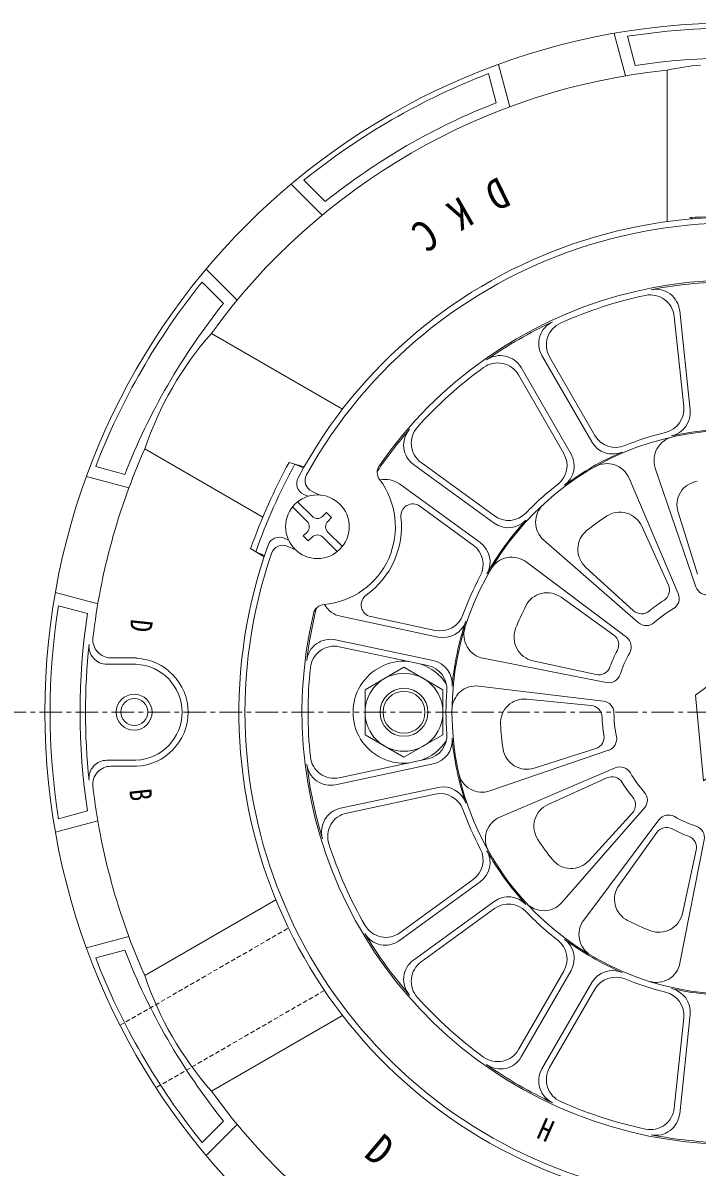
# Model space of a CAD drawing. Units: millimetres, scale not verified. Extents: x -1380 to 1380, y -955 to 955.
# Drawn here: x -568.6 to -456.2, y 149.1 to 339.7 of the extents above; entities that cross this region are included whole.
import ezdxf
from ezdxf.enums import TextEntityAlignment as Align

# ---------------------------------------------------------------- set-up
doc = ezdxf.new("R2010")
doc.units = ezdxf.units.MM
doc.header["$LTSCALE"] = 3
doc.linetypes.add('USER1', pattern=[2, 1.25, -0.25, 0.25, -0.25])
doc.linetypes.add('USER2', pattern=[0.375, 0.25, -0.125])
for name, color, linetype, lineweight in [('0-4_L-5', 2, 'USER1', 18), ('0-5_L-3', 7, 'Continuous', 18), ('0-B_L-1a', 3, 'Continuous', 18), ('0-C_L-1b', 150, 'Continuous', 18)]:
    doc.layers.add(name, color=color, linetype=linetype, lineweight=lineweight)
doc.styles.add('ＭＳ ゴシック', font='')
doc.styles.get('ＭＳ ゴシック').set_extended_font_data('MS Gothic')

msp = doc.modelspace()

# ---------------------------------------------------------------- linework, layer by layer
at = {"layer": '0-4_L-5'}
msp.add_line((-250.079, 224.897), (-650.079, 224.897), dxfattribs=at)
at = {"layer": '0-5_L-3'}
for p, q in [((-522.773, 259.921), (-520.393, 257.542)), ((-521.242, 256.693), (-523.622, 259.073)), ((-518.626, 257.542), (-517.989, 258.178)), ((-521.878, 254.289), (-521.242, 254.925)), ((-516.246, 251.697), (-518.626, 254.077)), ((-517.777, 254.925), (-515.397, 252.545))]:
    msp.add_line(p, q, dxfattribs=at)
for points in [[(-517.989, 258.178), (-517.141, 257.329), (-517.777, 256.693)], [(-520.393, 254.077), (-521.03, 253.44), (-521.878, 254.289)]]:
    msp.add_lwpolyline(points, dxfattribs=at)
msp.add_lwpolyline([(-498.579, 228.65), (-498.579, 221.144), (-505.079, 217.391), (-511.579, 221.144), (-511.579, 228.65), (-505.079, 232.402)], close=True, dxfattribs=at)
for centre, radius in [((-519.509, 255.809), 5.3), ((-505.079, 224.897), 6.5), ((-505.079, 224.897), 3.5)]:
    msp.add_circle(centre, radius, dxfattribs=at)
at = {"layer": '0-5_L-3', "color": 4}
msp.add_circle((-505.079, 224.897), 4, dxfattribs=at)
at = {"layer": '0-5_L-3'}
for centre, radius, start, end in [((-519.51, 258.425), 1.25, 225, 315), ((-522.126, 255.809), 1.25, 315, 45), ((-516.893, 255.809), 1.25, 135, 225), ((-519.51, 253.193), 1.25, 45, 135), ((-505.079, 224.897), 8.5, 85.08244, 274.91756), ((-505.079, 224.897), 8.5, 34.04616, 70.91756), ((-505.079, 224.897), 8.5, 289.08244, 325.95384)]:
    msp.add_arc(centre, radius, start, end, dxfattribs=at)
at = {"layer": '0-B_L-1a'}
for p, q in [((-457.382, 275.247), (-459.121, 291.785)), ((-458.449, 275.828), (-460.028, 290.852)), ((-473.766, 269.923), (-482.081, 284.325)), ((-473.245, 271.02), (-480.798, 284.103)), ((-477.23, 267.923), (-485.545, 282.325)), ((-478.441, 268.02), (-485.994, 281.103)), ((-490.032, 256.396), (-503.486, 266.171)), ((-490.002, 257.611), (-502.224, 266.49)), ((-456.422, 245.795), (-463.187, 265.58)), ((-459.35, 244.671), (-467.561, 263.901)), ((-521.059, 260.877), (-521.788, 261.202)), ((-520.39, 261.675), (-519.081, 261.092)), ((-492.383, 253.16), (-505.837, 262.935)), ((-493.529, 252.757), (-502.435, 259.227)), ((-459.395, 258.213), (-456.129, 247.931)), ((-465.449, 255.889), (-460.997, 246.062)), ((-525.042, 253.894), (-524.312, 253.569)), ((-466.021, 239.824), (-481.772, 253.576)), ((-523.149, 251.956), (-524.458, 252.539)), ((-467.995, 237.387), (-484.721, 249.935)), ((-474.805, 249.092), (-466.835, 241.82)), ((-478.886, 244.052), (-470.117, 237.768)), ((-499.39, 237.423), (-515.656, 240.88)), ((-499.856, 238.544), (-510.624, 240.833)), ((-500.222, 233.51), (-516.488, 236.968)), ((-501.104, 232.675), (-515.88, 235.816)), ((-471.349, 229.853), (-491.866, 233.887)), ((-483.59, 233.487), (-473.052, 231.175)), ((-471.839, 226.756), (-492.599, 229.26)), ((-484.604, 227.082), (-473.868, 226.025)), ((-470.978, 218.555), (-490.762, 211.789)), ((-483.396, 215.581), (-473.114, 218.848)), ((-500.222, 216.284), (-516.488, 212.826)), ((-501.104, 217.118), (-515.88, 213.978)), ((-469.854, 215.627), (-489.083, 207.416)), ((-481.072, 209.527), (-471.245, 213.98)), ((-499.39, 212.371), (-515.656, 208.913)), ((-499.856, 211.249), (-514.633, 208.109)), ((-465.007, 208.955), (-478.758, 193.204)), ((-474.274, 200.171), (-467.003, 208.141)), ((-462.569, 206.981), (-475.117, 190.256)), ((-469.234, 196.09), (-462.951, 204.86)), ((-455.036, 203.627), (-459.069, 183.111)), ((-458.67, 191.386), (-456.357, 201.924)), ((-492.383, 196.634), (-505.837, 186.859)), ((-493.529, 197.037), (-505.75, 188.158)), ((-490.032, 193.397), (-503.486, 183.623)), ((-490.002, 192.183), (-502.224, 183.304)), ((-478.441, 181.774), (-485.994, 168.691)), ((-477.23, 181.87), (-485.545, 167.469)), ((-473.766, 179.87), (-482.081, 165.469)), ((-473.245, 178.774), (-480.798, 165.691)), ((-458.449, 173.966), (-460.028, 158.942)), ((-457.382, 174.547), (-459.121, 158.009))]:
    msp.add_line(p, q, dxfattribs=at)
msp.add_lwpolyline([(-444.995, 236.316), (-443.685, 222.05), (-455.164, 213.478), (-456.474, 227.744)], close=True, dxfattribs=at)
msp.add_circle((-450.079, 224.897), 47, dxfattribs=at)
for centre, radius, start, end in [((-450.079, 224.897), 82.5, 340.27446, 151.72554), ((-450.079, 224.897), 81.5, 341.05145, 150.94855), ((-450.079, 224.897), 72, 346.8154, 145.1846), ((-450.079, 224.897), 71.733, 90.91792, 101.08208), ((-450.079, 224.897), 71, 101.99707, 114.00293), ((-464.006, 290.434), 4, 6, 101.99707), ((-463.099, 291.367), 4, 6, 101.08208), ((-450.079, 224.897), 71.733, 114.91792, 125.08208), ((-478.617, 286.325), 4, 114.91792, 210), ((-477.334, 286.103), 4, 114.00293, 210), ((-489.009, 280.325), 4, 30, 125.08208), ((-450.079, 224.897), 71, 125.99707, 138.00293), ((-489.458, 279.103), 4, 30, 125.99707), ((-462.427, 275.41), 4, 283.73638, 6), ((-461.36, 274.829), 4, 282.73111, 6), ((-450.079, 224.897), 71.733, 138.91792, 145.99137), ((-501.135, 269.407), 4, 138.91792, 234), ((-499.872, 269.726), 4, 138.00293, 234), ((-469.781, 273.02), 4, 210, 292.26362), ((-450.079, 224.897), 48, 103.73638, 112.26362), ((-459.402, 266.874), 4, 102.52184, 198.8781), ((-450.079, 224.897), 47.19, 89.26889, 102.73111), ((-470.302, 271.923), 4, 210, 293.26889), ((-481.905, 266.02), 4, 307.73638, 30), ((-450.079, 224.897), 47.19, 113.26889, 126.73111), ((-480.694, 265.923), 4, 306.73111, 30), ((-507.549, 264.862), 2, 145.1846, 217.12537), ((-471.239, 262.33), 4, 23.1219, 119.47816), ((-520.975, 263.029), 2, 151.72554, 246), ((-519.577, 263.502), 2, 150.94855, 246), ((-519.509, 255.809), 13, 274.87463, 37.12537), ((-508.188, 259.699), 4, 54, 103.14541), ((-455.583, 259.424), 4, 99.05638, 197.62325), ((-450.079, 224.897), 48, 127.73638, 136.26362), ((-503.61, 257.609), 2, 54, 186.4604), ((-479.142, 256.589), 4, 132.52184, 228.8781), ((-519.509, 255.809), 14, 305.5396, 6.4604), ((-487.651, 260.847), 4, 234, 316.26362), ((-450.079, 224.897), 38.963, 122.94362, 129.05638), ((-469.093, 254.238), 4, 24.37675, 122.94362), ((-450.079, 224.897), 47.19, 137.26889, 150.73111), ((-487.681, 259.632), 4, 234, 317.26889), ((-525.856, 252.067), 2, 66, 160.27446), ((-472.109, 252.047), 4, 129.05638, 227.62325), ((-450.079, 224.897), 82.5, 160.27446, 331.72554), ((-525.271, 250.712), 2, 66, 161.05145), ((-495.88, 249.52), 4, 331.73638, 54), ((-494.734, 249.924), 4, 330.73111, 54), ((-450.079, 224.897), 81.5, 161.05145, 330.94855), ((-487.121, 246.735), 4, 53.1219, 149.47816), ((-450.079, 224.897), 48, 151.73638, 160.26362), ((-462.818, 245.237), 2, 302.05882, 24.37675), ((-510.209, 242.789), 2, 125.5396, 258), ((-481.216, 240.8), 4, 54.37675, 152.94362), ((-461.189, 243.886), 2, 300.33033, 23.1219), ((-454.529, 246.442), 2, 198.8781, 281.66967), ((-450.079, 224.897), 71.733, 166.00863, 173.08208), ((-518.234, 240.863), 2, 94.87463, 166.8154), ((-514.825, 244.793), 4, 208.85459, 258), ((-450.079, 224.897), 38.963, 152.94362, 159.05638), ((-450.079, 224.897), 22, 122.05882, 129.94118), ((-450.079, 224.897), 20, 120.33033, 131.66967), ((-450.079, 224.897), 72, 166.8154, 325.1846), ((-499.025, 242.457), 4, 258, 340.26362), ((-465.487, 243.298), 2, 227.62325, 309.94118), ((-498.558, 241.335), 4, 258, 341.26889), ((-450.079, 224.897), 47.19, 161.26889, 174.73111), ((-491.094, 237.812), 4, 162.52184, 258.8781), ((-482.733, 237.394), 4, 159.05638, 257.62325), ((-464.706, 241.331), 2, 228.8781, 311.66967), ((-517.32, 233.055), 4, 78, 173.08208), ((-471.282, 236.142), 2, 332.05882, 54.37675), ((-469.195, 235.787), 2, 330.33033, 53.1219), ((-516.712, 231.904), 4, 78, 173.99707), ((-450.079, 224.897), 22, 152.05882, 159.94118), ((-450.079, 224.897), 20, 150.33033, 161.66967), ((-501.935, 228.763), 4, 355.73638, 78), ((-501.053, 229.598), 4, 354.73111, 78), ((-450.079, 224.897), 71, 173.99707, 186.00293), ((-472.624, 233.129), 2, 257.62325, 339.94118), ((-470.963, 231.816), 2, 258.8781, 341.66967), ((-493.078, 225.289), 4, 83.1219, 179.47816), ((-450.079, 224.897), 48, 175.73638, 184.26362), ((-484.996, 223.101), 4, 84.37675, 182.94362), ((-474.064, 224.035), 2, 2.05882, 84.37675), ((-472.079, 224.77), 2, 0.33033, 83.1219), ((-450.079, 224.897), 22, 182.05882, 189.94118), ((-450.079, 224.897), 20, 180.33033, 191.66967), ((-501.935, 221.031), 4, 282, 4.26362), ((-450.079, 224.897), 38.963, 182.94362, 189.05638), ((-501.053, 220.196), 4, 282, 5.26889), ((-450.079, 224.897), 47.19, 185.26889, 198.73111), ((-473.719, 220.754), 2, 287.62325, 9.94118), ((-471.625, 220.447), 2, 288.8781, 11.66967), ((-516.712, 217.89), 4, 186.00293, 282), ((-484.607, 219.394), 4, 189.05638, 287.62325), ((-517.32, 216.739), 4, 186.91792, 282), ((-450.079, 224.897), 71.733, 186.91792, 197.08208), ((-469.068, 213.787), 2, 30.33033, 113.1219), ((-492.057, 215.574), 4, 192.52184, 288.8781), ((-470.419, 212.158), 2, 32.05882, 114.37675), ((-450.079, 224.897), 20, 210.33033, 221.66967), ((-498.558, 208.458), 4, 18.73111, 102), ((-450.079, 224.897), 22, 212.05882, 219.94118), ((-466.513, 210.271), 2, 318.8781, 41.66967), ((-499.025, 207.337), 4, 19.73638, 102), ((-468.48, 209.489), 2, 317.62325, 39.94118), ((-514.825, 205.001), 4, 102, 197.08208), ((-513.801, 204.196), 4, 102, 197.99707), ((-450.079, 224.897), 48, 199.73638, 208.26362), ((-479.421, 205.884), 4, 114.37675, 212.94362), ((-487.513, 203.737), 4, 113.1219, 209.47816), ((-460.969, 205.781), 2, 60.33033, 143.1219), ((-450.079, 224.897), 20, 240.33033, 251.66967), ((-456.998, 204.013), 2, 348.8781, 71.66967), ((-461.325, 203.695), 2, 62.05882, 144.37675), ((-450.079, 224.897), 22, 242.05882, 249.94118), ((-458.311, 202.353), 2, 347.62325, 69.94118), ((-450.079, 224.897), 71, 197.99707, 210.00293), ((-495.88, 200.273), 4, 306, 28.26362), ((-450.079, 224.897), 38.963, 212.94362, 219.05638), ((-494.734, 199.87), 4, 306, 29.26889), ((-450.079, 224.897), 47.19, 209.26889, 222.73111), ((-477.229, 202.867), 4, 219.05638, 317.62325), ((-465.983, 193.76), 4, 144.37675, 242.94362), ((-487.681, 190.161), 4, 42.73111, 126), ((-487.651, 188.947), 4, 43.73638, 126), ((-481.771, 195.834), 4, 222.52184, 318.8781), ((-450.079, 224.897), 48, 223.73638, 232.26362), ((-462.577, 192.244), 4, 249.05638, 347.62325), ((-508.101, 191.394), 4, 210.00293, 306), ((-471.918, 187.855), 4, 143.1219, 239.47816), ((-450.079, 224.897), 38.963, 242.94362, 249.05638), ((-508.188, 190.095), 4, 210.91792, 306), ((-450.079, 224.897), 71.733, 210.91792, 221.08208), ((-481.905, 183.774), 4, 330, 52.26362), ((-450.079, 224.897), 47.19, 233.26889, 246.73111), ((-480.694, 183.87), 4, 330, 53.26889), ((-501.135, 180.387), 4, 126, 221.08208), ((-499.872, 180.068), 4, 126, 221.99707), ((-462.994, 183.882), 4, 252.52184, 348.8781), ((-470.302, 177.87), 4, 66.73111, 150), ((-469.781, 176.774), 4, 67.73638, 150), ((-450.079, 224.897), 48, 247.73638, 256.26362), ((-450.079, 224.897), 71, 221.99707, 234.00293), ((-462.427, 174.384), 4, 354, 76.26362), ((-450.079, 224.897), 47.19, 257.26889, 270.73111), ((-461.36, 174.965), 4, 354, 77.26889), ((-489.458, 170.691), 4, 234.00293, 330), ((-489.009, 169.469), 4, 234.91792, 330), ((-450.079, 224.897), 71.733, 234.91792, 245.08208), ((-478.617, 163.469), 4, 150, 245.08208), ((-477.334, 163.691), 4, 150, 245.99707), ((-450.079, 224.897), 71, 245.99707, 258.00293), ((-464.006, 159.36), 4, 258.00293, 354), ((-463.099, 158.427), 4, 258.91792, 354), ((-450.079, 224.897), 71.733, 258.91792, 269.08208)]:
    msp.add_arc(centre, radius, start, end, dxfattribs=at)
at = {"layer": '0-C_L-1b'}
for p, q in [((-468.14, 330.939), (-470.032, 338)), ((-466.528, 332.649), (-467.83, 337.507)), ((-487.459, 325.762), (-489.351, 332.823)), ((-461.197, 331.89), (-461.197, 306.644)), ((-489.71, 326.437), (-491.012, 331.295)), ((-518.742, 307.701), (-523.911, 312.87)), ((-518.2, 309.988), (-521.756, 313.545)), ((-532.884, 293.559), (-538.053, 298.728)), ((-535.171, 293.018), (-538.727, 296.574)), ((-537.179, 288.022), (-515.316, 275.399)), ((-548.297, 268.765), (-528.618, 257.403)), ((-551.619, 264.528), (-556.477, 265.829)), ((-524.244, 266.53), (-521.745, 265.766)), ((-521.842, 265.596), (-523.268, 266.231)), ((-550.945, 262.276), (-558.006, 264.169)), ((-530.645, 252.154), (-528.405, 250.808)), ((-528.343, 250.993), (-529.77, 251.628)), ((-556.121, 242.958), (-563.182, 244.85)), ((-557.831, 241.346), (-562.689, 242.647)), ((-549.759, 232.891), (-554.603, 232.891)), ((-549.685, 233.97), (-553.949, 233.97)), ((-549.759, 216.903), (-554.603, 216.903)), ((-549.674, 215.906), (-553.958, 215.906)), ((-557.831, 208.448), (-562.689, 207.147)), ((-556.121, 206.836), (-563.182, 204.944)), ((-556.121, 206.836), (-563.182, 204.944)), ((-548.297, 181.029), (-526.434, 193.652)), ((-550.945, 187.517), (-558.006, 185.625)), ((-551.619, 185.266), (-556.477, 183.964)), ((-537.179, 161.772), (-515.316, 174.395)), ((-535.171, 156.776), (-538.727, 153.22)), ((-532.884, 156.235), (-538.053, 151.066))]:
    msp.add_line(p, q, dxfattribs=at)
at = {"layer": '0-C_L-1b', "linetype": 'USER2'}
for p, q in [((-552.406, 172.747), (-524.337, 188.952)), ((-518.337, 178.56), (-546.406, 162.354))]:
    msp.add_line(p, q, dxfattribs=at)
at = {"layer": '0-C_L-1b'}
for centre, radius in [((-450.079, 224.897), 114.849), ((-550.079, 224.897), 3), ((-550.042, 224.941), 2.25)]:
    msp.add_circle(centre, radius, dxfattribs=at)
for centre, radius, start, end in [((-450.079, 224.897), 114, 81.04233, 98.95767), ((-450.079, 224.897), 109, 81.3206, 98.6794), ((-450.079, 224.897), 107.569, 95.93255, 144.06745), ((-450.079, 276.625), 56.372, 95.65228, 101.37477), ((-450.079, 224.897), 114, 111.04233, 128.95767), ((-450.079, 224.897), 109, 111.3206, 128.6794), ((-450.079, 189.033), 118.5, 86.44158, 93.55842), ((-458.217, 304.476), 2.934, 63.93297, 74.51926), ((-450.079, 224.897), 114, 141.04233, 158.95767), ((-450.079, 224.897), 109, 141.3206, 158.6794), ((-494.877, 250.761), 56.372, 138.62523, 161.37477), ((-450.079, 224.897), 107.569, 155.93255, 173.36982), ((-435.961, 218.611), 100.449, 151.5075, 160.4925), ((-435.961, 218.611), 99.449, 151.39026, 160.60974), ((-450.079, 224.897), 114, 171.04233, 188.95767), ((-450.079, 224.897), 109, 171.3206, 188.6794), ((-553.949, 236.97), 3, 173.36982, 270), ((-450.079, 224.897), 108.1, 173.9958, 186.0042), ((-554.603, 235.891), 3, 173.9958, 270), ((-550.079, 224.897), 8, 272.29244, 87.70756), ((-550.079, 224.897), 9, 272.29244, 87.70756), ((-554.603, 213.903), 3, 90, 186.0042), ((-553.958, 212.906), 3, 90, 186.58458), ((-450.079, 224.897), 107.569, 186.58458, 204.06745), ((-450.079, 224.897), 109, 201.3206, 218.6794), ((-450.079, 224.897), 114, 201.04233, 218.95767), ((-494.877, 199.033), 56.372, 198.62523, 221.37477), ((-450.079, 224.897), 107.569, 215.93255, 264.06745)]:
    msp.add_arc(centre, radius, start, end, dxfattribs=at)

# ---------------------------------------------------------------- texts
at = {"layer": '0-B_L-1a', "color": 7, "style": 'ＭＳ ゴシック', "width": 0.85}
msp.add_text('H', height=3.666, rotation=336, dxfattribs=at).set_placement((-483.607, 153.075), align=Align.BOTTOM_LEFT)
at = {"layer": '0-C_L-1b', "color": 7, "style": 'ＭＳ ゴシック'}
for s, height, rotation, width, p in [('D', 5.132, 206, 0.9, (-489.903, 315.553)), ('K', 5.132, 210, 0.9, (-496.381, 312.275)), ('C', 5.132, 214, 0.9, (-502.49, 308.636)), ('D', 3.666, 264, 0.8, (-551.687, 240.596)), ('B', 3.666, 276, 0.8, (-551.966, 211.85)), ('D', 5.132, 320, 0.9, (-512.934, 149.861))]:
    msp.add_text(s, height=height, rotation=rotation, dxfattribs=dict(at, width=width)).set_placement(p, align=Align.BOTTOM_LEFT)

doc.saveas('drawing.dxf')
